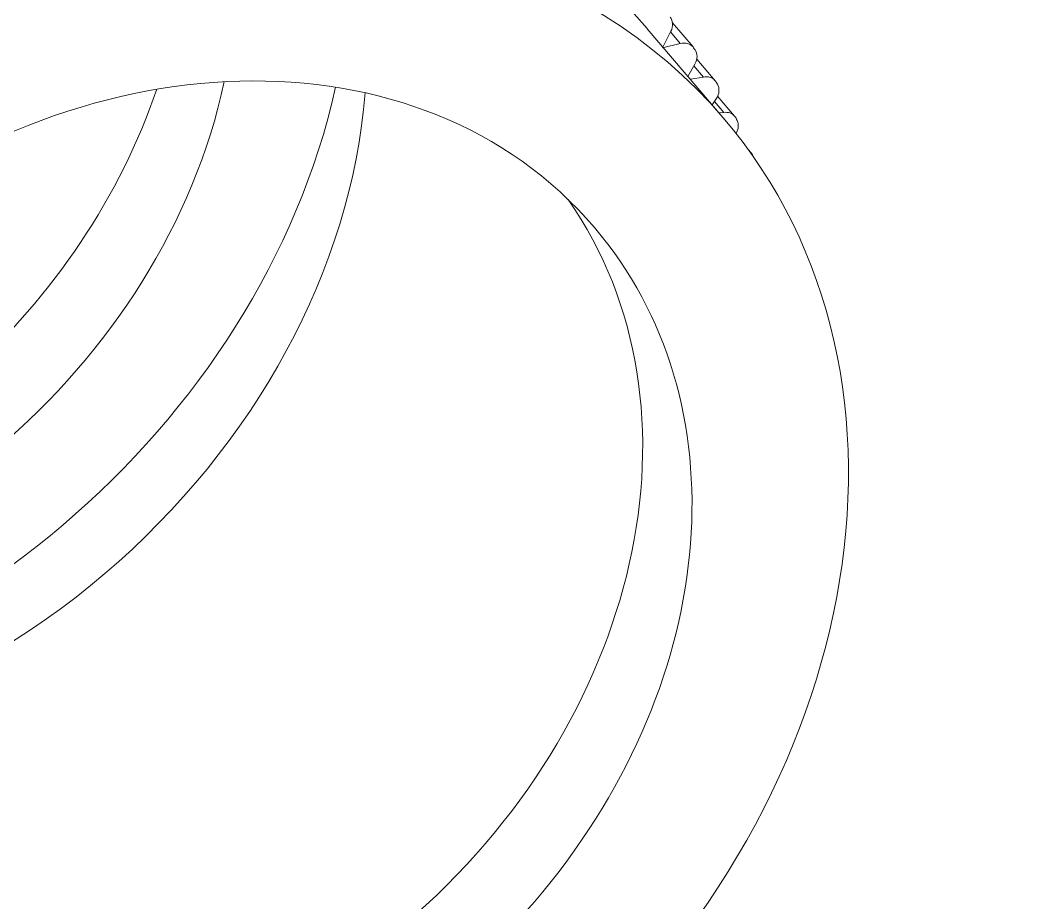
# Model space of a CAD drawing. Header units: metres. Extents: x 2999 to 3109, y 1752 to 1796.
# Drawn here: x 3012.04881 to 3012.05888, y 1761.79086 to 1761.79973 of the extents above; entities that cross this region are included whole.
import ezdxf

# ---------------------------------------------------------------- set-up
doc = ezdxf.new("R2010")
doc.units = ezdxf.units.M
doc.layers.add('PAREDES', color=7, linetype='Continuous')

msp = doc.modelspace()

# ---------------------------------------------------------------- linework, layer by layer
at = {"layer": 'PAREDES', "color": 253, "lineweight": 0}
for p, q in [((3012.055877010986, 1761.798749336457), (3012.055114073073, 1761.799643957519)), ((3012.055574555216, 1761.799460111148), (3012.05536771096, 1761.799702595014)), ((3012.055351793034, 1761.799618074197), (3012.055269248377, 1761.799452687475)), ((3012.055446863405, 1761.799494901485), (3012.055348063913, 1761.799610700449)), ((3012.055269248377, 1761.799452687475), (3012.055446863405, 1761.799494901485)), ((3012.055796698648, 1761.799121433348), (3012.055612011343, 1761.799338053125)), ((3012.055593236585, 1761.799288857832), (3012.055522632636, 1761.79916488306)), ((3012.055678467476, 1761.799158220362), (3012.055582811544, 1761.799270443623)), ((3012.055548078691, 1761.799135085745), (3012.055678467476, 1761.799158220362)), ((3012.055808697692, 1761.798940437104), (3012.055767933818, 1761.798877226496)), ((3012.055992482644, 1761.798764835583), (3012.055821838613, 1761.798964874842)), ((3012.055883705314, 1761.798802970507), (3012.055790464914, 1761.798912280273)), ((3012.05583596641, 1761.798797435937), (3012.055883705314, 1761.798802970507)), ((3012.056161139623, 1761.798391589118), (3012.056124462905, 1761.798434589942))]:
    msp.add_line(p, q, dxfattribs=at)
for centre, radius, start, end in [((3010.970527799075, 1762.908031058607), 1.466147559632665, 301.4662384121358, 319.7050643108328), ((3111.831710831227, 1645.171900464966), 153.5083563845369, 130.5044300701699, 130.5682091427031), ((3103.501619721041, 1654.8958702153), 140.6997006626653, 130.497354821136, 130.5667228412183)]:
    msp.add_arc(centre, radius, start, end, dxfattribs=at)
for centre, major_axis, ratio, start_param, end_param in [((3009.143085672198, 1765.041227319452), (-2.768294905619666, 3.231465536757614), 0.5783642864339333, 3.047316074371338, 3.235869169235229), ((3012.045440471828, 1761.799120902636), (0.005858627080862386, 0.004996398590360712), 0.8089340707589203, 0.07397518306970596, 3.061085939407349), ((3012.045440471828, 1761.799120902636), (0.005972797101564249, 0.0050937222497857), 0.8089340818482185, 6.283098220825195, 9.424691200256348), ((3012.049255240809, 1761.794647704626), (0.005858627080862386, 0.004996398590360712), 0.8089340707589203, 6.283183097839355, 7.28233528137207), ((3012.049255240809, 1761.794647704626), (0.005858627080862386, 0.004996398590360712), 0.8089340707589203, 0.9991498589515686, 3.102003335952759), ((3012.050018225073, 1761.793753123273), (0.005858627080862386, 0.004996398590360712), 0.8089340707589203, 6.283101081848145, 7.28233528137207), ((3012.050018225073, 1761.793753123273), (0.005858627080862386, 0.004996398590360712), 0.8089340707589203, 0.9991498589515686, 3.14150857925415), ((3012.055220825407, 1761.799656969879), (0.0001217253010711734, 0.0001037960305268887), 0.8089340472728174, 5.196398258209229, 6.273725509643555), ((3012.050018225073, 1761.793753123273), (0.004565185633901396, 0.003893330783321314), 0.8089340527852378, 6.283065795898438, 9.424657821655273), ((3012.055452829915, 1761.799356315117), (0.0001217253010711734, 0.0001037960305268887), 0.8089340472728174, 6.283185005187988, 7.290793418884277), ((3012.055452829915, 1761.799356315117), (0.0001217253010711734, 0.0001037960305268887), 0.8089340472728174, 6.213466644287109, 6.283185005187988), ((3012.049255240809, 1761.794647704626), (0.006048879547756614, 0.00515857821753691), 0.8089341051817623, 6.209610939025879, 6.213466644287109), ((3012.055466964968, 1761.799336437774), (0.0001217253010711734, 0.0001037960305268887), 0.8089340472728174, 5.132284164428711, 6.209610939025879), ((3012.055675052763, 1761.799017544615), (0.0001217253010711734, 0.0001037960305268887), 0.8089340472728174, 5.041040367359528e-06, 0.9434940218925476), ((3012.055675052763, 1761.799017544615), (0.0001217253010711734, 0.0001037960305268887), 0.8089340472728174, 6.149352550506592, 6.283190250396729), ((3012.045440471828, 1761.799120902636), (0.005516289137179787, 0.004704414324855491), 0.8089340473043508, 3.963488340377808, 5.461318016052246), ((3012.045440471828, 1761.799120902636), (0.004565185633901396, 0.003893330783321314), 0.8089340527852378, 3.955039501190186, 5.469627857208252), ((3012.044944502267, 1761.799702387143), (-0.004565185633901396, -0.003893330783321314), 0.8089340527852378, 1.607353448867798, 2.205132722854614), ((3012.049255240809, 1761.794647704626), (0.006048879547756614, 0.00515857821753691), 0.8089341051817623, 6.145496845245361, 6.149352550506592), ((3012.055687466323, 1761.79899667473), (0.0001217253010711734, 0.0001037960305268887), 0.8089340472728174, 5.068170070648193, 6.145496845245361), ((3012.04620340974, 1761.798226281574), (0.005016780348475124, 0.004278429681645367), 0.8089340630444736, 3.822004795074463, 5.602661609649658), ((3012.050018225073, 1761.793753123273), (0.005858627080862386, 0.004996398590360712), 0.8089340707589203, 3.14150857925415, 6.283101081848145), ((3012.055870790407, 1761.798660907142), (0.0001217253010711734, 0.0001037960305268887), 0.8089340472728174, 2.529428968500724e-07, 0.8793798685073853), ((3012.055870790407, 1761.798660907142), (0.0001217253010711734, 0.0001037960305268887), 0.8089340472728174, 6.085238456726074, 6.283185482025146), ((3012.049255240809, 1761.794647704626), (0.006048879547756614, 0.00515857821753691), 0.8089341051817623, 6.081382751464844, 6.085238456726074), ((3012.05588173401, 1761.798638938727), (0.0001217253010711734, 0.0001037960305268887), 0.8089340472728174, 5.123908996582031, 6.081382751464844), ((3012.056039367971, 1761.79828775338), (0.0001217253010711734, 0.0001037960305268887), 0.8089340472728174, 6.283103942871094, 6.467089653015137), ((3012.056039367971, 1761.79828775338), (0.0001217253010711734, 0.0001037960305268887), 0.8089340472728174, 6.021123886108398, 6.283103942871094), ((3012.049255240809, 1761.794647704626), (0.006048879547756614, 0.00515857821753691), 0.8089341051817623, 6.019567489624023, 6.021123886108398), ((3012.049522301865, 1761.794334647489), (-0.004565185633901396, -0.003893330783321314), 0.8089340527852378, 0.07875405997037888, 3.062925577163696), ((3012.050018225073, 1761.793753123273), (0.004565185633901396, 0.003893330783321314), 0.8089340527852378, 3.5699462890625, 6.283065795898438)]:
    msp.add_ellipse(centre, major_axis=major_axis, ratio=ratio, start_param=start_param, end_param=end_param, dxfattribs=at)

doc.saveas('drawing.dxf')
